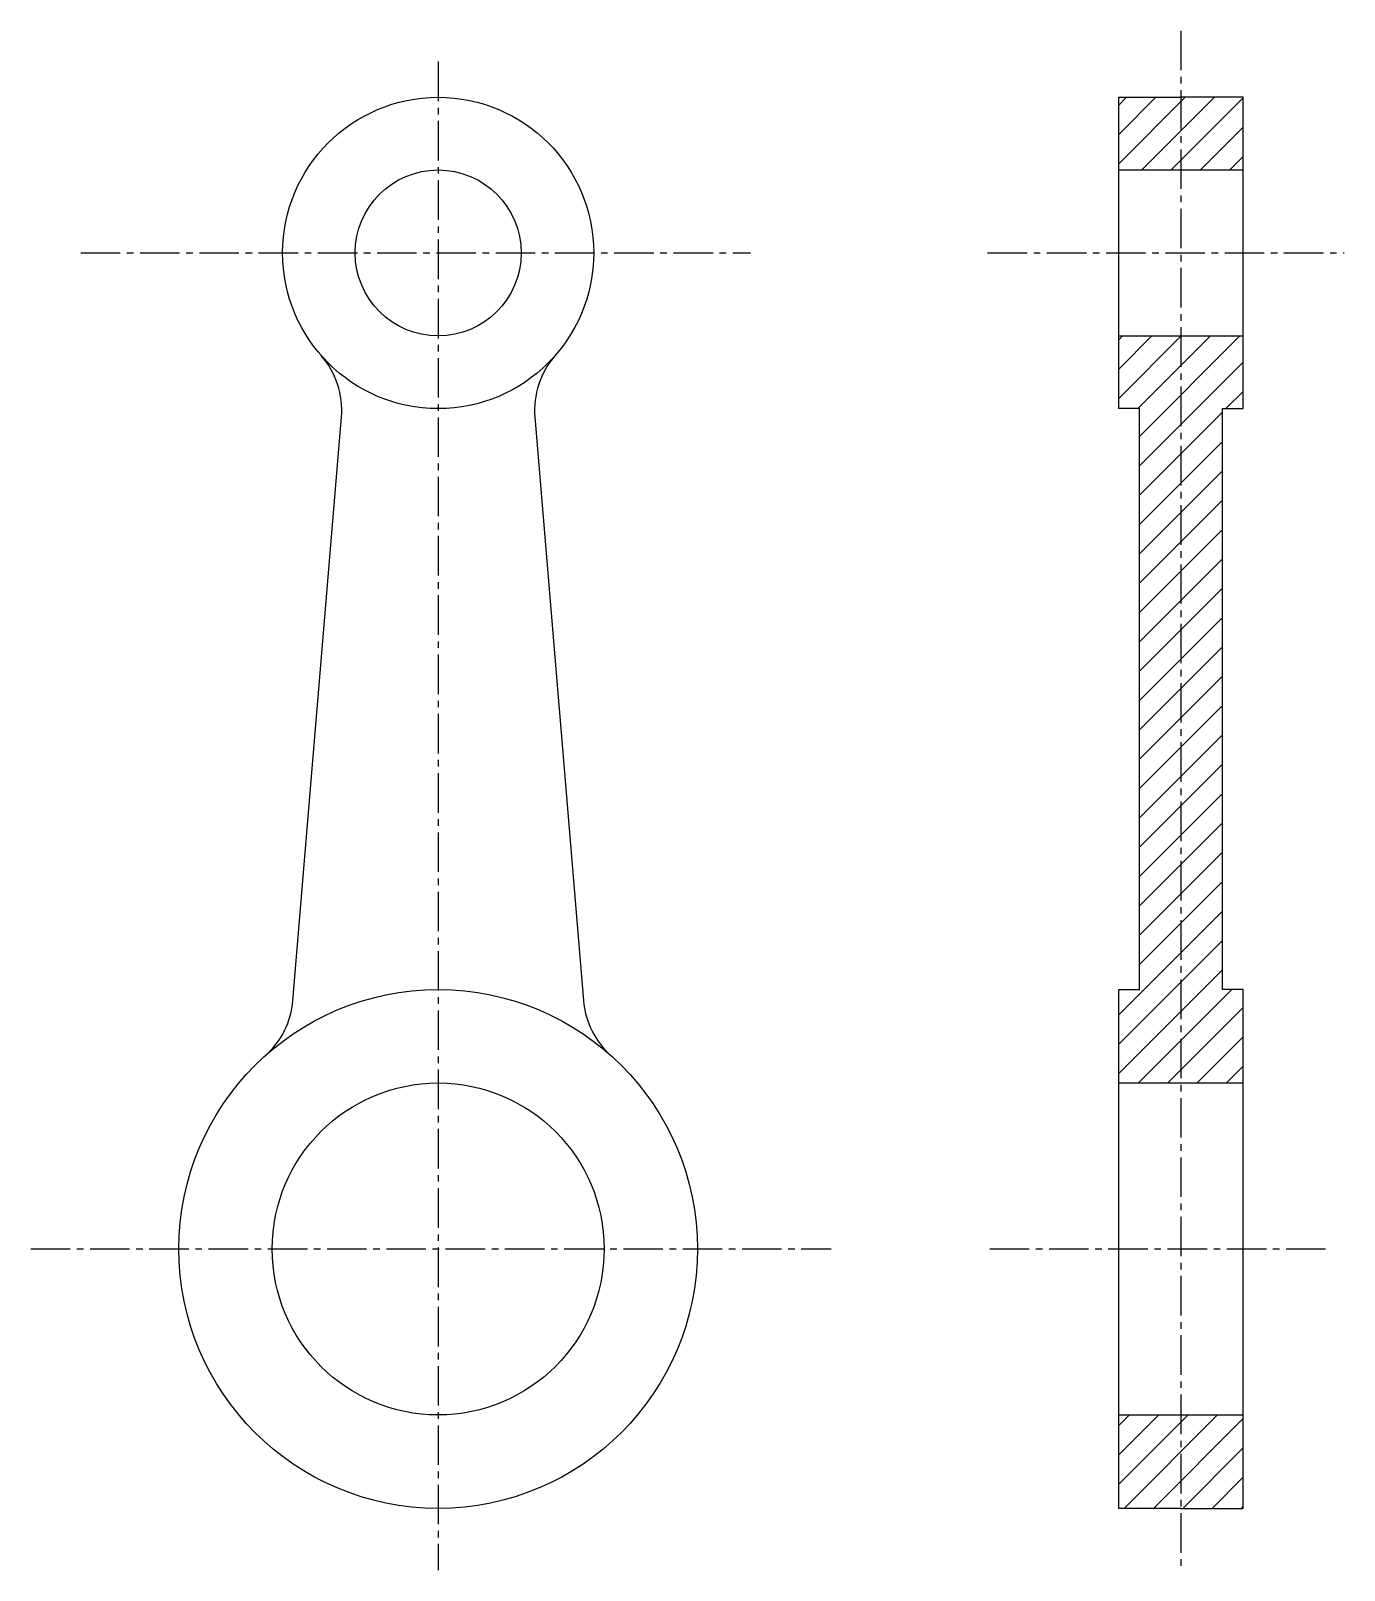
# Model space of a CAD drawing. Header units: inches. Extents: x 15.6 to 47.3, y -13.3 to 23.8.
import ezdxf

# ---------------------------------------------------------------- set-up
doc = ezdxf.new("R2010")
doc.units = ezdxf.units.IN
doc.header["$LTSCALE"] = 0.05
doc.header["$MEASUREMENT"] = 0
doc.linetypes.add('CENTER2', pattern=[28.575, 19.05, -3.175, 3.175, -3.175])
doc.layers.add('Center', color=30, linetype='CENTER2')
doc.layers.add('Hatch', color=71, linetype='Continuous')

msp = doc.modelspace()

# ---------------------------------------------------------------- hatches: boundary and pattern name
at = {"layer": 'Hatch'}
h = msp.add_hatch(dxfattribs=at)
h.set_pattern_fill('ANSI31', color=256, scale=4)
h.paths.add_polyline_path([(43.343, 22.23), (41.843, 22.23), (41.843, 20.48), (43.343, 20.48)])
h.paths.add_polyline_path([(44.843, 22.23), (43.343, 22.23), (43.343, 20.48), (44.843, 20.48)])
h.paths.add_polyline_path([(43.343, 16.48), (41.843, 16.48), (41.843, 14.73), (42.343, 14.73), (42.343, 0.73), (41.843, 0.73), (41.843, -1.52), (43.343, -1.52)])
h.paths.add_polyline_path([(44.843, 16.48), (43.343, 16.48), (43.343, -1.52), (44.843, -1.52), (44.843, 0.73), (44.343, 0.73), (44.343, 14.73), (44.843, 14.73)])
h.paths.add_polyline_path([(43.343, -9.52), (41.843, -9.52), (41.843, -11.77), (43.343, -11.77)])
h.paths.add_polyline_path([(44.843, -9.52), (43.343, -9.52), (43.343, -11.77), (44.843, -11.77)])

# ---------------------------------------------------------------- linework, layer by layer
for p, q in [((41.843, 14.73), (41.843, 22.23)), ((41.843, 22.23), (43.343, 22.23)), ((44.843, 22.23), (43.343, 22.23)), ((44.843, 14.73), (44.843, 22.23)), ((41.843, 20.48), (44.843, 20.48)), ((41.843, 16.48), (44.843, 16.48)), ((21.937, 0.469), (23.108, 14.523)), ((27.768, 14.523), (28.939, 0.469)), ((42.343, 14.73), (41.843, 14.73)), ((42.343, 0.73), (42.343, 14.73)), ((44.343, 0.73), (44.343, 14.73)), ((44.343, 14.73), (44.843, 14.73)), ((41.843, -11.77), (41.843, 0.73)), ((41.843, 0.73), (42.343, 0.73)), ((44.843, 0.73), (44.343, 0.73)), ((44.843, -11.77), (44.843, 0.73)), ((41.843, -1.52), (44.843, -1.52)), ((41.843, -9.52), (44.843, -9.52)), ((43.343, -11.77), (41.843, -11.77)), ((43.343, -11.77), (44.843, -11.77))]:
    msp.add_line(p, q)
for centre, radius in [((25.438, 18.48), 3.75), ((25.438, 18.48), 2), ((25.438, -5.52), 6.25), ((25.438, -5.52), 4)]:
    msp.add_circle(centre, radius)
for centre, start, end in [((21.115, 14.689), 355.2364, 41.2529), ((29.761, 14.689), 138.7471, 184.7636), ((19.944, 0.635), 311.755, 355.2364), ((30.932, 0.635), 184.7636, 228.245)]:
    msp.add_arc(centre, 2, start, end)
at = {"layer": 'Center'}
for p, q in [((43.343, 23.833), (43.343, -13.26)), ((25.438, 23.09), (25.438, -13.26)), ((16.823, 18.48), (32.968, 18.48)), ((38.682, 18.48), (47.278, 18.48)), ((15.617, -5.52), (34.908, -5.52)), ((38.734, -5.52), (46.912, -5.52))]:
    msp.add_line(p, q, dxfattribs=at)

doc.saveas('drawing.dxf')
